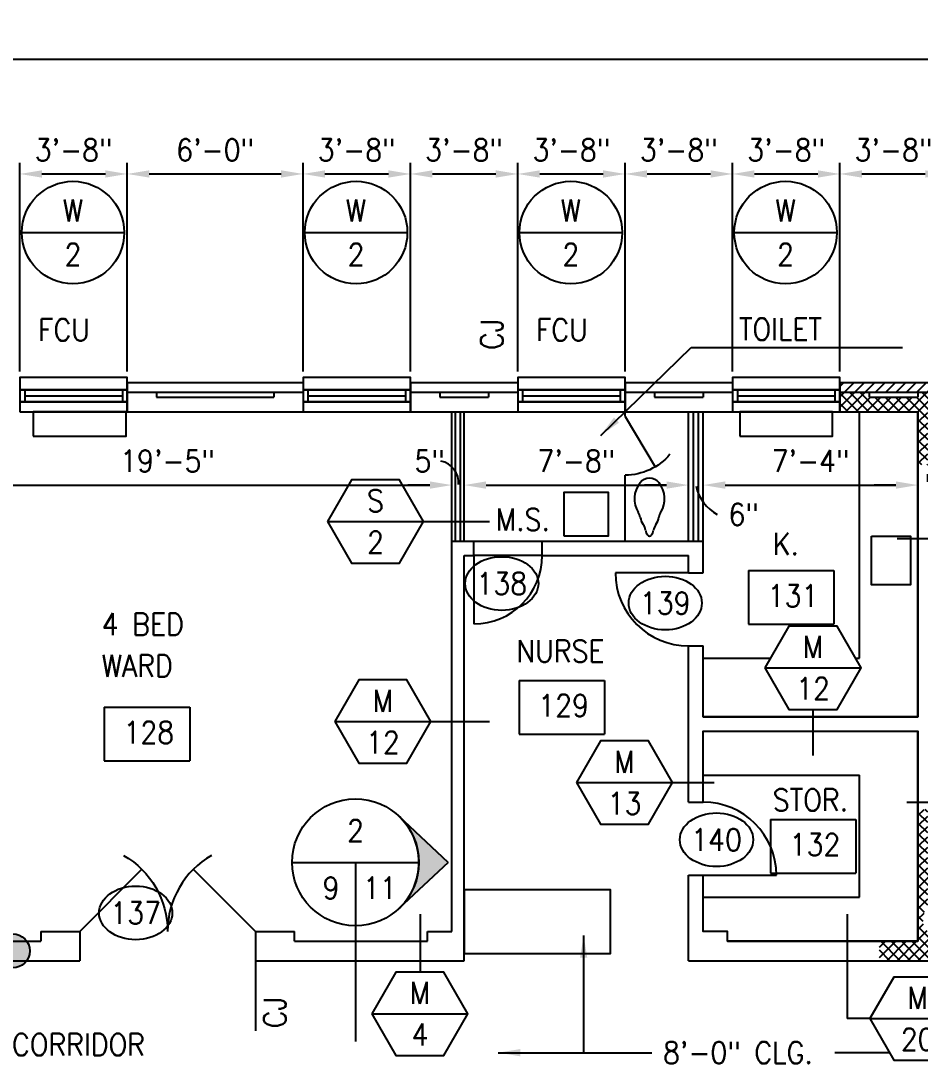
# Model space of a CAD drawing. Header units: inches. Extents: x 435 to 5963, y 191 to 2765.
# Drawn here: x 2551.4 to 2919.9, y 1256.3 to 1683.5 of the extents above; entities that cross this region are included whole.
import ezdxf
from ezdxf.enums import TextEntityAlignment as Align

# ---------------------------------------------------------------- set-up
doc = ezdxf.new("R2010")
doc.units = ezdxf.units.IN
doc.header["$LTSCALE"] = 0.5
doc.header["$MEASUREMENT"] = 0
doc.layers.get('0').update_dxf_attribs({"linetype": 'CONTINUOUS'})
doc.layers.get('Defpoints').update_dxf_attribs({"linetype": 'CONTINUOUS'})
for name, color, linetype in [('A-ANNO', 8, 'CONTINUOUS'), ('A-ANNO-DIMS', 7, 'CONTINUOUS'), ('A-ANNO-TEXT', 7, 'CONTINUOUS'), ('A-DOOR', 3, 'CONTINUOUS'), ('A-DOOR-IDEN', 7, 'CONTINUOUS'), ('A-FLOR-IDEN', 7, 'CONTINUOUS'), ('A-FLOR-LEVL', 2, 'CONTINUOUS'), ('A-FLOR-PFIX', 3, 'CONTINUOUS'), ('A-FLOR-TPTN', 2, 'CONTINUOUS'), ('A-FURN', 3, 'CONTINUOUS'), ('A-GLAZ', 3, 'CONTINUOUS'), ('A-GLAZ-IDEN', 7, 'CONTINUOUS'), ('A-GLAZ-SILL', 3, 'CONTINUOUS'), ('A-SECT-IDEN', 7, 'CONTINUOUS'), ('A-WALL', 2, 'CONTINUOUS'), ('A-WALL-IDEN', 7, 'CONTINUOUS'), ('M-HVAC-EQPM', 4, 'CONTINUOUS'), ('S-SLAB-JOIN', 2, 'CONTINUOUS')]:
    doc.layers.add(name, color=color, linetype=linetype)
doc.styles.add('ROMANS', font='romans.shx', dxfattribs={"width": 0.9})
doc.dimstyles.new('DIM96', dxfattribs={"dimscale": 96, "dimtxt": 0.09375, "dimasz": 0.09375, "dimexe": 0.046875, "dimexo": 0.046875, "dimgap": 0.046875, "dimtad": 1, "dimdec": 4, "dimzin": 3, "dimdsep": 46, "dimlunit": 4, "dimtxsty": 'ROMANS', "dimcen": 0.046875, "dimaunit": 1, "dimadec": 0, "dimazin": 0, "dimtfac": 0.7, "dimtdec": 4, "dimtofl": 0, "dimtmove": 2, "dimatfit": 3, "dimfxl": 1, "dimfrac": 1, "dimtolj": 1, "dimtzin": 0, "dimarcsym": 0})
doc.dimstyles.new('DIM96A', dxfattribs={"dimscale": 96, "dimtxt": 0.09375, "dimasz": 0.09375, "dimexe": 0.046875, "dimexo": 0.046875, "dimgap": 0.046875, "dimtad": 1, "dimdec": 4, "dimzin": 3, "dimdsep": 46, "dimlunit": 4, "dimtxsty": 'ROMANS', "dimcen": 0.046875, "dimaunit": 1, "dimadec": 0, "dimazin": 0, "dimtfac": 0.7, "dimtdec": 4, "dimtofl": 0, "dimtmove": 2, "dimatfit": 3, "dimfxl": 1, "dimfrac": 1, "dimtolj": 1, "dimtzin": 0, "dimarcsym": 0})
doc.dimstyles.new('LED96', dxfattribs={"dimscale": 96, "dimtxt": 0.09375, "dimasz": 0.09375, "dimexe": 0.046875, "dimexo": 0.046875, "dimgap": 0.046875, "dimtad": 0, "dimdec": 4, "dimzin": 3, "dimdsep": 46, "dimlunit": 4, "dimtxsty": 'ROMANS', "dimcen": 0.046875, "dimaunit": 1, "dimadec": 0, "dimazin": 0, "dimtfac": 0.7, "dimtdec": 4, "dimtofl": 0, "dimtmove": 2, "dimatfit": 3, "dimfxl": 1, "dimfrac": 1, "dimtolj": 1, "dimtzin": 0, "dimarcsym": 0})
pattern_1 = [(45, (7, -1.4256), (-2.1213203, 2.1213203), []), (135, (7, -1.4256), (-2.1213203, -2.1213203), [])]

# ---------------------------------------------------------------- blocks, each defined once
blk = doc.blocks.new('DOOR1')
at = {"color": 0, "linetype": 'ByBlock'}
blk.add_line((0, 0), (0, 1), dxfattribs=at)
blk.add_arc((0, 0), 1, 90, 180, dxfattribs=at)
blk = doc.blocks.new('SILL1')
for points in [[(0, 9), (44, 9), (44, 14), (0, 14)], [(0, 0), (44, 0), (44, 4), (0, 4)]]:
    blk.add_lwpolyline(points, close=True)
blk = doc.blocks.new('GLAZ1')
for p, q in [((2, 5), (2, 0)), ((42, 5), (42, 0)), ((2, 2.5), (42, 2.5))]:
    blk.add_line(p, q)
blk.add_lwpolyline([(0, 0), (44, 0), (44, 5), (0, 5)], close=True)
blk = doc.blocks.new('DOOR3')
at = {"color": 0, "linetype": 'ByBlock'}
blk.add_line((0, 0), (-0.707, 0.707), dxfattribs=at)
blk.add_arc((0, 0), 1, 120, 180, dxfattribs=at)
blk = doc.blocks.new('DOOR2')
at = {"color": 0, "linetype": 'ByBlock'}
blk.add_line((0, 0), (-0.857, 0.515), dxfattribs=at)
blk.add_arc((0, 0), 1, 130.1247, 180, dxfattribs=at)
blk = doc.blocks.new('PFIX01')
for centre, radius, start, end in [((-15.33, -4.17), 10.38, 58.0997, 129.0107), ((-6.68, 9.73), 6, 238.0997, 259.7254), ((-18.71, 0), 5, 129.0107, 231.0981), ((-9.1, -3.65), 7.6, 55.1807, 79.7254), ((-1.34, 7.51), 6, 235.1807, 259.5039), ((-3.45, -3.88), 5.59, 57.7482, 79.5039), ((-1, 0), 1, 302.2518, 57.7482), ((-15.29, 4.24), 10.45, 231.0981, 301.9309), ((-6.59, -9.71), 6, 100.6326, 121.9309), ((-9.1, 3.65), 7.6, 280.6326, 304.8193), ((-1.34, -7.51), 6, 100.4961, 124.8193), ((-3.45, 3.88), 5.59, 280.4961, 302.2518)]:
    blk.add_arc(centre, radius, start, end)
blk = doc.blocks.new('*D14')
at = {"layer": 'A-ANNO-DIMS', "color": 0, "lineweight": -2}
for p, q in [((703, 1539.78), (703, 1672.22)), ((3103, 1539.78), (3103, 1672.22)), ((712, 1667.72), (3094, 1667.72))]:
    blk.add_line(p, q, dxfattribs=at)
at = {"layer": 'A-ANNO-DIMS', "color": 0}
for points in [[(712, 1669.22), (712, 1666.22), (703, 1667.72)], [(3094, 1669.22), (3094, 1666.22), (3103, 1667.72)]]:
    blk.add_solid(points, dxfattribs=at)
at = {"layer": 'Defpoints', "color": 0}
for p in [(3103, 1667.72), (703, 1535.28), (3103, 1535.28)]:
    blk.add_point(p, dxfattribs=at)
at = {"layer": 'A-ANNO-DIMS', "color": 0, "insert": (1903, 1677.57), "char_height": 9, "attachment_point": 5, "style": 'ROMANS'}
blk.add_mtext('\\A1;200\'-0"', dxfattribs=at)
blk = doc.blocks.new('*D48')
at = {"layer": 'A-ANNO-DIMS', "color": 0, "lineweight": -2}
for p, q in [((2551, 1539.78), (2551, 1625.22)), ((2595, 1539.78), (2595, 1625.22)), ((2560, 1620.72), (2586, 1620.72))]:
    blk.add_line(p, q, dxfattribs=at)
at = {"layer": 'A-ANNO-DIMS', "color": 0}
for points in [[(2560, 1622.22), (2560, 1619.22), (2551, 1620.72)], [(2586, 1622.22), (2586, 1619.22), (2595, 1620.72)]]:
    blk.add_solid(points, dxfattribs=at)
at = {"layer": 'Defpoints', "color": 0}
for p in [(2595, 1620.72), (2551, 1535.28), (2595, 1535.28)]:
    blk.add_point(p, dxfattribs=at)
at = {"layer": 'A-ANNO-DIMS', "color": 0, "insert": (2573, 1630.57), "char_height": 9, "attachment_point": 5, "style": 'ROMANS'}
blk.add_mtext('\\A1;3\'-8"', dxfattribs=at)
blk = doc.blocks.new('*D49')
at = {"layer": 'A-ANNO-DIMS', "color": 0, "lineweight": -2}
for p, q in [((2595, 1539.78), (2595, 1625.22)), ((2667, 1539.78), (2667, 1625.22)), ((2604, 1620.72), (2658, 1620.72))]:
    blk.add_line(p, q, dxfattribs=at)
at = {"layer": 'A-ANNO-DIMS', "color": 0}
for points in [[(2604, 1622.22), (2604, 1619.22), (2595, 1620.72)], [(2658, 1622.22), (2658, 1619.22), (2667, 1620.72)]]:
    blk.add_solid(points, dxfattribs=at)
at = {"layer": 'Defpoints', "color": 0}
for p in [(2667, 1620.72), (2595, 1535.28), (2667, 1535.28)]:
    blk.add_point(p, dxfattribs=at)
at = {"layer": 'A-ANNO-DIMS', "color": 0, "insert": (2631, 1630.57), "char_height": 9, "attachment_point": 5, "style": 'ROMANS'}
blk.add_mtext('\\A1;6\'-0"', dxfattribs=at)
blk = doc.blocks.new('*D50')
at = {"layer": 'A-ANNO-DIMS', "color": 0, "lineweight": -2}
for p, q in [((2667, 1539.78), (2667, 1625.22)), ((2711, 1539.78), (2711, 1625.22)), ((2676, 1620.72), (2702, 1620.72))]:
    blk.add_line(p, q, dxfattribs=at)
at = {"layer": 'A-ANNO-DIMS', "color": 0}
for points in [[(2676, 1622.22), (2676, 1619.22), (2667, 1620.72)], [(2702, 1622.22), (2702, 1619.22), (2711, 1620.72)]]:
    blk.add_solid(points, dxfattribs=at)
at = {"layer": 'Defpoints', "color": 0}
for p in [(2711, 1620.72), (2667, 1535.28), (2711, 1535.28)]:
    blk.add_point(p, dxfattribs=at)
at = {"layer": 'A-ANNO-DIMS', "color": 0, "insert": (2689, 1630.57), "char_height": 9, "attachment_point": 5, "style": 'ROMANS'}
blk.add_mtext('\\A1;3\'-8"', dxfattribs=at)
blk = doc.blocks.new('*D51')
at = {"layer": 'A-ANNO-DIMS', "color": 0, "lineweight": -2}
for p, q in [((2711, 1539.78), (2711, 1625.22)), ((2755, 1539.78), (2755, 1625.22)), ((2720, 1620.72), (2746, 1620.72))]:
    blk.add_line(p, q, dxfattribs=at)
at = {"layer": 'A-ANNO-DIMS', "color": 0}
for points in [[(2720, 1622.22), (2720, 1619.22), (2711, 1620.72)], [(2746, 1622.22), (2746, 1619.22), (2755, 1620.72)]]:
    blk.add_solid(points, dxfattribs=at)
at = {"layer": 'Defpoints', "color": 0}
for p in [(2755, 1620.72), (2711, 1535.28), (2755, 1535.28)]:
    blk.add_point(p, dxfattribs=at)
at = {"layer": 'A-ANNO-DIMS', "color": 0, "insert": (2733, 1630.57), "char_height": 9, "attachment_point": 5, "style": 'ROMANS'}
blk.add_mtext('\\A1;3\'-8"', dxfattribs=at)
blk = doc.blocks.new('*D52')
at = {"layer": 'A-ANNO-DIMS', "color": 0, "lineweight": -2}
for p, q in [((2755, 1539.78), (2755, 1625.22)), ((2799, 1539.78), (2799, 1625.22)), ((2764, 1620.72), (2790, 1620.72))]:
    blk.add_line(p, q, dxfattribs=at)
at = {"layer": 'A-ANNO-DIMS', "color": 0}
for points in [[(2764, 1622.22), (2764, 1619.22), (2755, 1620.72)], [(2790, 1622.22), (2790, 1619.22), (2799, 1620.72)]]:
    blk.add_solid(points, dxfattribs=at)
at = {"layer": 'Defpoints', "color": 0}
for p in [(2799, 1620.72), (2755, 1535.28), (2799, 1535.28)]:
    blk.add_point(p, dxfattribs=at)
at = {"layer": 'A-ANNO-DIMS', "color": 0, "insert": (2777, 1630.57), "char_height": 9, "attachment_point": 5, "style": 'ROMANS'}
blk.add_mtext('\\A1;3\'-8"', dxfattribs=at)
blk = doc.blocks.new('*D53')
at = {"layer": 'A-ANNO-DIMS', "color": 0, "lineweight": -2}
for p, q in [((2799, 1539.78), (2799, 1625.22)), ((2843, 1539.78), (2843, 1625.22)), ((2808, 1620.72), (2834, 1620.72))]:
    blk.add_line(p, q, dxfattribs=at)
at = {"layer": 'A-ANNO-DIMS', "color": 0}
for points in [[(2808, 1622.22), (2808, 1619.22), (2799, 1620.72)], [(2834, 1622.22), (2834, 1619.22), (2843, 1620.72)]]:
    blk.add_solid(points, dxfattribs=at)
at = {"layer": 'Defpoints', "color": 0}
for p in [(2843, 1620.72), (2799, 1535.28), (2843, 1535.28)]:
    blk.add_point(p, dxfattribs=at)
at = {"layer": 'A-ANNO-DIMS', "color": 0, "insert": (2821, 1630.57), "char_height": 9, "attachment_point": 5, "style": 'ROMANS'}
blk.add_mtext('\\A1;3\'-8"', dxfattribs=at)
blk = doc.blocks.new('*D54')
at = {"layer": 'A-ANNO-DIMS', "color": 0, "lineweight": -2}
for p, q in [((2843, 1539.78), (2843, 1625.22)), ((2887, 1539.78), (2887, 1625.22)), ((2852, 1620.72), (2878, 1620.72))]:
    blk.add_line(p, q, dxfattribs=at)
at = {"layer": 'A-ANNO-DIMS', "color": 0}
for points in [[(2852, 1622.22), (2852, 1619.22), (2843, 1620.72)], [(2878, 1622.22), (2878, 1619.22), (2887, 1620.72)]]:
    blk.add_solid(points, dxfattribs=at)
at = {"layer": 'Defpoints', "color": 0}
for p in [(2887, 1620.72), (2843, 1535.28), (2887, 1535.28)]:
    blk.add_point(p, dxfattribs=at)
at = {"layer": 'A-ANNO-DIMS', "color": 0, "insert": (2865, 1630.57), "char_height": 9, "attachment_point": 5, "style": 'ROMANS'}
blk.add_mtext('\\A1;3\'-8"', dxfattribs=at)
blk = doc.blocks.new('*D55')
at = {"layer": 'A-ANNO-DIMS', "color": 0, "lineweight": -2}
for p, q in [((2887, 1539.78), (2887, 1625.22)), ((2931, 1539.78), (2931, 1625.22)), ((2896, 1620.72), (2922, 1620.72))]:
    blk.add_line(p, q, dxfattribs=at)
at = {"layer": 'A-ANNO-DIMS', "color": 0}
for points in [[(2896, 1622.22), (2896, 1619.22), (2887, 1620.72)], [(2922, 1622.22), (2922, 1619.22), (2931, 1620.72)]]:
    blk.add_solid(points, dxfattribs=at)
at = {"layer": 'Defpoints', "color": 0}
for p in [(2931, 1620.72), (2887, 1535.28), (2931, 1535.28)]:
    blk.add_point(p, dxfattribs=at)
at = {"layer": 'A-ANNO-DIMS', "color": 0, "insert": (2909, 1630.57), "char_height": 9, "attachment_point": 5, "style": 'ROMANS'}
blk.add_mtext('\\A1;3\'-8"', dxfattribs=at)
blk = doc.blocks.new('*D96')
at = {"layer": 'A-ANNO-DIMS', "color": 0, "lineweight": -2}
for p, q in [((2495, 1496.76), (2495, 1497.71)), ((2728, 1494.68), (2728, 1497.71)), ((2504, 1493.21), (2719, 1493.21))]:
    blk.add_line(p, q, dxfattribs=at)
at = {"layer": 'A-ANNO-DIMS', "color": 0}
for points in [[(2504, 1494.71), (2504, 1491.71), (2495, 1493.21)], [(2719, 1494.71), (2719, 1491.71), (2728, 1493.21)]]:
    blk.add_solid(points, dxfattribs=at)
at = {"layer": 'Defpoints', "color": 0}
for p in [(2495, 1492.26), (2728, 1493.21), (2728, 1490.18)]:
    blk.add_point(p, dxfattribs=at)
at = {"layer": 'A-ANNO-DIMS', "color": 0, "insert": (2611.5, 1503.07), "char_height": 9, "attachment_point": 5, "style": 'ROMANS'}
blk.add_mtext('\\A1;19\'-5"', dxfattribs=at)
blk = doc.blocks.new('*D97')
at = {"layer": 'A-ANNO-DIMS', "color": 0, "lineweight": -2}
for p, q in [((2728, 1494.68), (2728, 1497.71)), ((2733, 1490.16), (2733, 1497.71)), ((2719, 1493.21), (2710, 1493.21)), ((2742, 1493.21), (2751, 1493.21))]:
    blk.add_line(p, q, dxfattribs=at)
at = {"layer": 'A-ANNO-DIMS', "color": 0}
for points in [[(2719, 1494.71), (2719, 1491.71), (2728, 1493.21)], [(2742, 1494.71), (2742, 1491.71), (2733, 1493.21)]]:
    blk.add_solid(points, dxfattribs=at)
at = {"layer": 'Defpoints', "color": 0}
for p in [(2733, 1493.21), (2728, 1490.18), (2733, 1485.66)]:
    blk.add_point(p, dxfattribs=at)
at = {"layer": 'A-ANNO-DIMS', "color": 0, "insert": (2718.92, 1503.07), "char_height": 9, "attachment_point": 5, "style": 'ROMANS'}
blk.add_mtext('\\A1;5"', dxfattribs=at)
blk = doc.blocks.new('*D98')
at = {"layer": 'A-ANNO-DIMS', "color": 0, "lineweight": -2}
for p, q in [((2733, 1490.16), (2733, 1497.71)), ((2825, 1497.61), (2825, 1497.71)), ((2742, 1493.21), (2816, 1493.21))]:
    blk.add_line(p, q, dxfattribs=at)
at = {"layer": 'A-ANNO-DIMS', "color": 0}
for points in [[(2742, 1494.71), (2742, 1491.71), (2733, 1493.21)], [(2816, 1494.71), (2816, 1491.71), (2825, 1493.21)]]:
    blk.add_solid(points, dxfattribs=at)
at = {"layer": 'Defpoints', "color": 0}
for p in [(2825, 1493.21), (2825, 1493.11), (2733, 1485.66)]:
    blk.add_point(p, dxfattribs=at)
at = {"layer": 'A-ANNO-DIMS', "color": 0, "insert": (2779, 1503.07), "char_height": 9, "attachment_point": 5, "style": 'ROMANS'}
blk.add_mtext('\\A1;7\'-8"', dxfattribs=at)
blk = doc.blocks.new('*D99')
at = {"layer": 'A-ANNO-DIMS', "color": 0, "lineweight": -2}
for p, q in [((2825, 1497.61), (2825, 1497.71)), ((2831, 1494.78), (2831, 1497.71)), ((2816, 1493.21), (2807, 1493.21)), ((2840, 1493.21), (2849, 1493.21))]:
    blk.add_line(p, q, dxfattribs=at)
at = {"layer": 'A-ANNO-DIMS', "color": 0}
for points in [[(2816, 1494.71), (2816, 1491.71), (2825, 1493.21)], [(2840, 1494.71), (2840, 1491.71), (2831, 1493.21)]]:
    blk.add_solid(points, dxfattribs=at)
at = {"layer": 'Defpoints', "color": 0}
for p in [(2825, 1493.11), (2831, 1493.21), (2831, 1490.28)]:
    blk.add_point(p, dxfattribs=at)
at = {"layer": 'A-ANNO-DIMS', "color": 0, "insert": (2847.59, 1481.17), "char_height": 9, "attachment_point": 5, "style": 'ROMANS'}
blk.add_mtext('\\A1;6"', dxfattribs=at)
blk = doc.blocks.new('*D100')
at = {"layer": 'A-ANNO-DIMS', "color": 0, "lineweight": -2}
for p, q in [((2831, 1494.78), (2831, 1497.71)), ((2919, 1496.3), (2919, 1497.71)), ((2840, 1493.21), (2910, 1493.21))]:
    blk.add_line(p, q, dxfattribs=at)
at = {"layer": 'A-ANNO-DIMS', "color": 0}
for points in [[(2840, 1494.71), (2840, 1491.71), (2831, 1493.21)], [(2910, 1494.71), (2910, 1491.71), (2919, 1493.21)]]:
    blk.add_solid(points, dxfattribs=at)
at = {"layer": 'Defpoints', "color": 0}
for p in [(2919, 1493.21), (2919, 1491.8), (2831, 1490.28)]:
    blk.add_point(p, dxfattribs=at)
at = {"layer": 'A-ANNO-DIMS', "color": 0, "insert": (2875, 1503.07), "char_height": 9, "attachment_point": 5, "style": 'ROMANS'}
blk.add_mtext('\\A1;7\'-4"', dxfattribs=at)
blk = doc.blocks.new('*D101')
at = {"layer": 'A-ANNO-DIMS', "color": 0, "lineweight": -2}
for p, q in [((2919, 1496.3), (2919, 1497.71)), ((2923, 1494.54), (2923, 1497.71)), ((2910, 1493.21), (2901, 1493.21)), ((2932, 1493.21), (2941, 1493.21))]:
    blk.add_line(p, q, dxfattribs=at)
at = {"layer": 'A-ANNO-DIMS', "color": 0}
for points in [[(2910, 1494.71), (2910, 1491.71), (2919, 1493.21)], [(2932, 1494.71), (2932, 1491.71), (2923, 1493.21)]]:
    blk.add_solid(points, dxfattribs=at)
at = {"layer": 'Defpoints', "color": 0}
for p in [(2919, 1491.8), (2923, 1493.21), (2923, 1490.04)]:
    blk.add_point(p, dxfattribs=at)
at = {"layer": 'A-ANNO-DIMS', "color": 0, "insert": (2933.44, 1481.17), "char_height": 9, "attachment_point": 5, "style": 'ROMANS'}
blk.add_mtext('\\A1;4"', dxfattribs=at)
blk = doc.blocks.new('EQ01')
blk.add_lwpolyline([(-19, 10), (19, 10), (19, 0), (-19, 0)], close=True)
blk = doc.blocks.new('XXC')
blk.add_line((-0.2188, 0), (0.2188, 0))
blk.add_circle((0, 0), 0.2188)
at = {"style": 'ROMANS', "width": 0.9}
for tag, p in [('#', (0, 0.0937)), ('@', (0, -0.0938))]:
    blk.add_attdef(tag, text='', height=0.0938, dxfattribs=at).set_placement(p, align=Align.MIDDLE)
blk = doc.blocks.new('XX01')
blk.add_hatch(color=256).paths.add_polyline_path([(7, 0, 1), (-7, 0, 1)])
blk.add_circle((0, 0), 7)
blk = doc.blocks.new('IDEN4')
for p, q in [((-0.1899, 0.1074), (0.1747, 0.1074)), ((-0.1899, 0.1074), (-0.1899, -0.1218)), ((0.1747, 0.1074), (0.1747, -0.1218)), ((-0.1899, -0.1218), (0.1747, -0.1218))]:
    blk.add_line(p, q)
at = {"style": 'ROMANS', "width": 0.9}
blk.add_attdef('#', text='', height=0.0938, dxfattribs=at).set_placement((0, 0), align=Align.MIDDLE)
blk = doc.blocks.new('IDEN002')
blk.add_ellipse((0, 0), major_axis=(0.1562, 0), ratio=0.733333)
at = {"style": 'ROMANS', "width": 0.9}
blk.add_attdef('#', text='', height=0.0938, dxfattribs=at).set_placement((0, 0), align=Align.MIDDLE)
blk = doc.blocks.new('IDA')
blk.add_line((-0.2051, 0), (0.2051, 0))
blk.add_lwpolyline([(-0.2051, 0), (-0.1026, -0.1776), (0.1026, -0.1776), (0.2051, 0), (0.1026, 0.1776), (-0.1026, 0.1776)], close=True)
at = {"style": 'ROMANS', "width": 0.9}
for tag, p in [('@', (0, 0.0888)), ('#', (0, -0.0888))]:
    blk.add_attdef(tag, text='', height=0.0938, dxfattribs=at).set_placement(p, align=Align.MIDDLE)
blk = doc.blocks.new('SECTA')
blk.add_hatch(color=256).paths.add_polyline_path([(12, 0), (-8.21, 18.96, -0.433013), (-8.21, -18.96)])
for q in [(-8.21, 18.96), (-8.21, -18.96)]:
    blk.add_line((12, 0), q)
blk.add_arc((-26, 0), 26, 313.1736, 46.8264)
blk = doc.blocks.new('XXF')
for p, q in [((-0.2708, 0), (0.2708, 0)), ((0, 0), (0, -0.2708))]:
    blk.add_line(p, q)
blk.add_circle((0, 0), 0.2708)
at = {"style": 'ROMANS', "width": 0.9}
for tag, p in [('#', (0, 0.1354)), ('##', (0.1042, -0.1094)), ('@', (-0.1042, -0.1094))]:
    blk.add_attdef(tag, text='', height=0.0938, dxfattribs=at).set_placement(p, align=Align.MIDDLE)
blk = doc.blocks.new('JOINTA')
blk.add_line((0, 0), (0, -12))

msp = doc.modelspace()

# ---------------------------------------------------------------- hatches: boundary and pattern name
at = {"layer": 'A-ANNO'}
h = msp.add_hatch(dxfattribs=at)
h.set_pattern_fill('ANSI31', color=256, scale=24, style=0)
h.set_pattern_definition([(45, (7, -1.4256), (-2.1213203, 2.1213203), [])])
h.paths.add_polyline_path([(2931, 1535.28047), (2887, 1535.28047), (2887, 1532.28047), (2887, 1531.28047), (2931, 1531.28047), (2931, 1532.28047)])
h = msp.add_hatch(dxfattribs=at)
h.set_pattern_fill('ANSI37', color=256, scale=24, style=0)
h.set_pattern_definition(pattern_1)
h.paths.add_polyline_path([(2931, 1527.28047), (2931, 1531.28047), (2919, 1531.28047), (2919, 1529.28047), (2899, 1529.28047), (2899, 1531.28047), (2887, 1531.28047), (2887, 1527.28047), (2887, 1523.28047), (2919, 1523.28047), (2919, 1501.57436), (2923, 1501.57436), (2923, 1523.28047), (2931, 1523.28047)])
h = msp.add_hatch(dxfattribs=at)
h.set_pattern_fill('ANSI37', color=256, scale=24, style=0)
h.set_pattern_definition(pattern_1)
h.paths.add_polyline_path([(2936, 1336.28047), (2923, 1336.28047), (2923, 1360.2493), (2919, 1360.2493), (2919, 1306.28047), (2903.23128, 1306.28047), (2903.23128, 1298.28047), (2933, 1298.28047), (2933, 1310.38149, -0.671875159), (2921, 1315.28047, -0.196261568), (2923, 1320.17945), (2923, 1328.28047), (2925, 1328.28047), (2925, 1321.60502, -0.319917934), (2933, 1320.17945), (2933, 1328.28047), (2936, 1328.28047)])

# ---------------------------------------------------------------- linework, layer by layer
for p, q in [((2729.5, 1470.28047), (2729.5, 1523.28047)), ((2731.5, 1470.28047), (2731.5, 1523.28047)), ((2827, 1470.28047), (2827, 1523.28047)), ((2829, 1470.28047), (2829, 1523.28047))]:
    msp.add_line(p, q, dxfattribs=at)
at = {"layer": 'A-ANNO-DIMS'}
for centre, radius, start, end in [((2721.4209, 1493.93076), 9.37592, 356.7076947, 77.1212942), ((2844.95337, 1496.37668), 17.26973, 191.9832894, 241.6758289)]:
    msp.add_arc(centre, radius, start, end, dxfattribs=at)
at = {"layer": 'A-ANNO-TEXT'}
msp.add_line((2647.5, 1298.28047), (2647.5, 1269.57436), dxfattribs=at)
at = {"layer": 'A-ANNO-TEXT', "extrusion": (0, 0, -1)}
msp.add_lwpolyline([(-2907.2777, 1260.57436), (-2885, 1260.57436)], dxfattribs=at)
at = {"layer": 'A-FLOR-LEVL'}
for p, q in [((2737, 1470.28047), (2765, 1470.28047)), ((2765, 1464.28047), (2737, 1464.28047))]:
    msp.add_line(p, q, dxfattribs=at)
at = {"layer": 'A-FLOR-PFIX'}
for points in [[(2774, 1472.28047), (2774, 1490.28047), (2792, 1490.28047), (2792, 1472.28047)], [(2900, 1472.28047), (2916, 1472.28047), (2916, 1452.28047), (2900, 1452.28047)]]:
    msp.add_lwpolyline(points, close=True, dxfattribs=at)
at = {"layer": 'A-FLOR-TPTN'}
for p, q in [((2799, 1521.28047), (2799, 1523.28047)), ((2799, 1470.28047), (2799, 1497.28047))]:
    msp.add_line(p, q, dxfattribs=at)
at = {"layer": 'A-FURN'}
for p, q in [((2895, 1422.28047), (2895, 1523.28047)), ((2831, 1422.28047), (2858.58846, 1422.28047)), ((2893.41154, 1422.28047), (2895, 1422.28047)), ((2831, 1374.28047), (2895, 1374.28047)), ((2895, 1324.28047), (2895, 1374.28047)), ((2831, 1324.28047), (2895, 1324.28047))]:
    msp.add_line(p, q, dxfattribs=at)
for points in [[(2895, 1523.28047), (2919, 1523.28047), (2919, 1398.28047), (2831, 1398.28047), (2831, 1422.28047)], [(2831, 1374.28047), (2831, 1392.28047), (2919, 1392.28047), (2919, 1306.28047), (2841, 1306.28047), (2841, 1310.28047), (2831, 1310.28047), (2831, 1324.28047)]]:
    msp.add_lwpolyline(points, dxfattribs=at)
msp.add_lwpolyline([(2733, 1301.28047), (2793, 1301.28047), (2793, 1327.28047), (2733, 1327.28047)], close=True, dxfattribs=at)
at = {"layer": 'A-SECT-IDEN'}
msp.add_line((2688.5015, 1312.57436), (2688.5015, 1265.15927), dxfattribs=at)
at = {"layer": 'A-WALL'}
for p, q in [((2595, 1535.28047), (2595, 1523.28047)), ((2595, 1535.28047), (2667, 1535.28047)), ((2667, 1535.28047), (2667, 1523.28047)), ((2711, 1535.28047), (2711, 1523.28047)), ((2711, 1535.28047), (2755, 1535.28047)), ((2755, 1535.28047), (2755, 1523.28047)), ((2799, 1535.28047), (2799, 1523.28047)), ((2799, 1535.28047), (2843, 1535.28047)), ((2843, 1535.28047), (2843, 1523.28047)), ((2887, 1535.28047), (2887, 1523.28047)), ((2887, 1535.28047), (2931, 1535.28047)), ((2595, 1531.28047), (2667, 1531.28047)), ((2607, 1531.28047), (2607, 1529.28047)), ((2655, 1531.28047), (2655, 1529.28047)), ((2711, 1531.28047), (2755, 1531.28047)), ((2723, 1531.28047), (2723, 1529.28047)), ((2743, 1531.28047), (2743, 1529.28047)), ((2799, 1531.28047), (2843, 1531.28047)), ((2811, 1531.28047), (2811, 1529.28047)), ((2831, 1531.28047), (2831, 1529.28047)), ((2887, 1531.28047), (2931, 1531.28047)), ((2899, 1531.28047), (2899, 1529.28047)), ((2919, 1531.28047), (2919, 1529.28047)), ((2607, 1529.28047), (2655, 1529.28047)), ((2723, 1529.28047), (2743, 1529.28047)), ((2811, 1529.28047), (2831, 1529.28047)), ((2899, 1529.28047), (2919, 1529.28047)), ((2595, 1523.28047), (2667, 1523.28047)), ((2711, 1523.28047), (2755, 1523.28047)), ((2728, 1310.28047), (2728, 1523.28047)), ((2733, 1470.28047), (2733, 1523.28047)), ((2799, 1523.28047), (2843, 1523.28047)), ((2825, 1470.28047), (2825, 1523.28047)), ((2831, 1457.28047), (2831, 1523.28047)), ((2887, 1523.28047), (2919, 1523.28047)), ((2919, 1398.28047), (2919, 1523.28047)), ((2728, 1470.28047), (2737, 1470.28047)), ((2737, 1464.28047), (2737, 1470.28047)), ((2765, 1464.28047), (2765, 1470.28047)), ((2765, 1470.28047), (2831, 1470.28047)), ((2733, 1298.28047), (2733, 1464.28047)), ((2733, 1464.28047), (2737, 1464.28047)), ((2765, 1464.28047), (2825, 1464.28047)), ((2825, 1457.28047), (2825, 1464.28047)), ((2825, 1457.28047), (2831, 1457.28047)), ((2825, 1427.28047), (2831, 1427.28047)), ((2825, 1363.28047), (2825, 1427.28047)), ((2831, 1398.28047), (2831, 1427.28047)), ((2831, 1398.28047), (2919, 1398.28047)), ((2831, 1392.28047), (2919, 1392.28047)), ((2831, 1363.28047), (2831, 1392.28047)), ((2919, 1306.28047), (2919, 1392.28047)), ((2825, 1363.28047), (2831, 1363.28047)), ((2825, 1298.28047), (2825, 1333.28047)), ((2825, 1333.28047), (2831, 1333.28047)), ((2831, 1310.28047), (2831, 1333.28047)), ((2559.5, 1310.28047), (2575.5, 1310.28047)), ((2559.5, 1310.28047), (2559.5, 1306.28047)), ((2575.5, 1310.28047), (2575.5, 1298.28047)), ((2647.5, 1310.28047), (2647.5, 1298.28047)), ((2647.5, 1310.28047), (2663.5, 1310.28047)), ((2663.5, 1306.28047), (2663.5, 1310.28047)), ((2718, 1306.28047), (2718, 1310.28047)), ((2718, 1310.28047), (2728, 1310.28047)), ((2841, 1310.28047), (2831, 1310.28047)), ((2841, 1306.28047), (2841, 1310.28047)), ((2495, 1306.28047), (2559.5, 1306.28047)), ((2663.5, 1306.28047), (2718, 1306.28047)), ((2841, 1306.28047), (2919, 1306.28047)), ((2490, 1298.28047), (2575.5, 1298.28047)), ((2647.5, 1298.28047), (2733, 1298.28047)), ((2825, 1298.28047), (2933, 1298.28047))]:
    msp.add_line(p, q, dxfattribs=at)
at = {"layer": 'A-WALL-IDEN'}
for p, q in [((2716.42283, 1478.28047), (2743.46446, 1478.28047)), ((2910.42283, 1471.28047), (2941.46446, 1471.28047)), ((2876, 1382.38559), (2876, 1401.28047)), ((2719.42283, 1396.28047), (2743.46446, 1396.28047)), ((2818.42283, 1371.28047), (2835.46446, 1371.28047)), ((2914.42283, 1363.28047), (2926.46446, 1363.28047)), ((2715, 1317.28047), (2715, 1293.57263)), ((2890, 1317.28047), (2890, 1274.52007)), ((2899.22614, 1274.52007), (2890, 1274.52007))]:
    msp.add_line(p, q, dxfattribs=at)
at = {"layer": 'S-SLAB-JOIN'}
msp.add_line((2647.5, 1310.28047), (2647.5, 1298.28047), dxfattribs=at)

# ---------------------------------------------------------------- block references
at = {"layer": 'A-ANNO'}
msp.add_blockref('XX01', (2548, 1302.28047), dxfattribs=at)
at = {"layer": 'A-DOOR'}
for name, p, xscale, yscale, zscale in [('DOOR1', (2737, 1464.28047), -28, -28, 28), ('DOOR3', (2575.5, 1310.28047), -36, 36, 36)]:
    msp.add_blockref(name, p, dxfattribs=dict(at, xscale=xscale, yscale=yscale, zscale=zscale))
for name, p, xscale, yscale, zscale, rotation in [('DOOR1', (2825, 1457.28047), -30, -30, 30, 269.9999999999974), ('DOOR1', (2831, 1333.28047), -30, -30, 30, 89.99999999999736), ('DOOR3', (2647.5, 1310.28047), -36, -36, 36, 180.0000000000002)]:
    msp.add_blockref(name, p, dxfattribs=dict(at, xscale=xscale, yscale=yscale, zscale=zscale, rotation=rotation))
at = {"layer": 'A-DOOR-IDEN', "xscale": 96, "yscale": 96, "zscale": 96}
for p, values in [((2748.44564, 1452.85299), {'#': '138'}), ((2815.44564, 1444.85299), {'#': '139'}), ((2836.44564, 1347.85299), {'#': '140'}), ((2598.44564, 1317.85299), {'#': '137'})]:
    msp.add_blockref('IDEN002', p, dxfattribs=at).add_auto_attribs(values)
at = {"layer": 'A-FLOR-IDEN', "xscale": 96, "yscale": 96, "zscale": 96}
for p, values in [((2867.79461, 1447.84594), {'#': '131'}), ((2773.79461, 1402.84594), {'#': '129'}), ((2603.79461, 1391.84594), {'#': '128'}), ((2876.79461, 1345.84594), {'#': '132'})]:
    msp.add_blockref('IDEN4', p, dxfattribs=at).add_auto_attribs(values)
at = {"layer": 'A-FLOR-PFIX', "rotation": 270}
msp.add_blockref('PFIX01', (2809, 1472.28047), dxfattribs=at)
at = {"layer": 'A-FLOR-TPTN', "xscale": -24, "yscale": 24, "zscale": 24, "rotation": 270}
msp.add_blockref('DOOR2', (2799, 1521.28047), dxfattribs=at)
at = {"layer": 'A-GLAZ'}
for p in [(2551, 1527.28047), (2667, 1527.28047), (2755, 1527.28047), (2843, 1527.28047)]:
    msp.add_blockref('GLAZ1', p, dxfattribs=at)
at = {"layer": 'A-GLAZ-IDEN', "xscale": 96, "yscale": 96, "zscale": 96}
for p in [(2572.74171, 1596.70283), (2688.74171, 1596.70283), (2776.74171, 1596.70283), (2864.74171, 1596.70283)]:
    msp.add_blockref('XXC', p, dxfattribs=at).add_auto_attribs({'#': 'W', '@': '2'})
at = {"layer": 'A-GLAZ-SILL'}
for p in [(2551, 1523.28047), (2667, 1523.28047), (2755, 1523.28047), (2843, 1523.28047)]:
    msp.add_blockref('SILL1', p, dxfattribs=at)
at = {"layer": 'A-SECT-IDEN', "xscale": 96, "yscale": 96, "zscale": 96}
msp.add_blockref('XXF', (2688.5015, 1338.57436), dxfattribs=at).add_auto_attribs({'#': '2', '##': '11', '@': '9'})
at = {"layer": 'A-SECT-IDEN'}
msp.add_blockref('SECTA', (2714.5015, 1338.57436), dxfattribs=at)
at = {"layer": 'A-WALL-IDEN', "xscale": 96, "yscale": 96, "zscale": 96}
for p, values in [((2696.73223, 1478.28047), {'@': 'S', '#': '2'}), ((2876, 1418.33303), {'@': 'M', '#': '12'}), ((2699.73223, 1396.28047), {'@': 'M', '#': '12'}), ((2798.73223, 1371.28047), {'@': 'M', '#': '13'}), ((2714.91674, 1276.52007), {'@': 'M', '#': '4'}), ((2918.91674, 1274.52007), {'@': 'M', '#': '20'})]:
    msp.add_blockref('IDA', p, dxfattribs=at).add_auto_attribs(values)
at = {"layer": 'M-HVAC-EQPM', "xscale": -1, "rotation": 180}
for p in [(2575.47771, 1523.28047), (2865, 1523.28047)]:
    msp.add_blockref('EQ01', p, dxfattribs=at)
at = {"layer": 'S-SLAB-JOIN'}
msp.add_blockref('JOINTA', (2755, 1535.28047), dxfattribs=at)

# ---------------------------------------------------------------- texts
at = {"layer": 'A-ANNO-TEXT', "style": 'ROMANS', "width": 0.9}
for s, p in [('FCU', (2558.49695, 1552.30795)), ('FCU', (2762.49695, 1552.30795)), ('M.S.', (2746, 1474.57436))]:
    msp.add_text(s, height=9, dxfattribs=at).set_placement(p)
for p in [(2748.90233, 1548.58093), (2659.96383, 1270.57436)]:
    msp.add_text('CJ', height=9, rotation=90, dxfattribs=at).set_placement(p)
at = {"layer": 'A-ANNO-TEXT', "insert": (2814.5, 1265.07436), "char_height": 9, "attachment_point": 1, "style": 'ROMANS'}
msp.add_mtext('\\A1;8\'-0" CLG.', dxfattribs=at)
at = {"layer": 'A-FLOR-IDEN', "style": 'ROMANS', "width": 0.9}
for s, p in [('TOILET', (2845.66494, 1552.57436)), ('K.', (2859.50587, 1464.65047)), ('4 BED', (2584.50587, 1431.65047)), ('NURSE', (2754.50587, 1420.65047)), ('WARD', (2584.50587, 1414.65047)), ('STOR.', (2859.50587, 1359.65047)), ('CORRIDOR', (2547.76065, 1259.37371))]:
    msp.add_text(s, height=9, dxfattribs=at).set_placement(p)

# ---------------------------------------------------------------- dimensions: what is measured, and where the dimension line sits
at = {"layer": 'A-ANNO-DIMS'}
for base, p1, p2, dimstyle, picture, middle in [((3103, 1667.71585), (703, 1535.28047), (3103, 1535.28047), 'DIM96', '*D14', (1903, 1677.57299)), ((2595, 1620.71585), (2551, 1535.28047), (2595, 1535.28047), 'DIM96', '*D48', (2573, 1630.57299)), ((2667, 1620.71585), (2595, 1535.28047), (2667, 1535.28047), 'DIM96', '*D49', (2631, 1630.57299)), ((2711, 1620.71585), (2667, 1535.28047), (2711, 1535.28047), 'DIM96', '*D50', (2689, 1630.57299)), ((2755, 1620.71585), (2711, 1535.28047), (2755, 1535.28047), 'DIM96', '*D51', (2733, 1630.57299)), ((2799, 1620.71585), (2755, 1535.28047), (2799, 1535.28047), 'DIM96', '*D52', (2777, 1630.57299)), ((2843, 1620.71585), (2799, 1535.28047), (2843, 1535.28047), 'DIM96', '*D53', (2821, 1630.57299)), ((2887, 1620.71585), (2843, 1535.28047), (2887, 1535.28047), 'DIM96', '*D54', (2865, 1630.57299)), ((2931, 1620.71585), (2887, 1535.28047), (2931, 1535.28047), 'DIM96', '*D55', (2909, 1630.57299)), ((2728, 1493.21368), (2495, 1492.25972), (2728, 1490.17724), 'DIM96A', '*D96', (2611.5, 1503.07082)), ((2825, 1493.21368), (2733, 1485.6551), (2825, 1493.11214), 'DIM96A', '*D98', (2779, 1503.07082)), ((2919, 1493.21368), (2831, 1490.28047), (2919, 1491.79619), 'DIM96A', '*D100', (2875, 1503.07082))]:
    dim = msp.add_linear_dim(base=base, p1=p1, p2=p2, dimstyle=dimstyle, dxfattribs=at)
    dim.commit()
    dim.dimension.update_dxf_attribs({"geometry": picture, "text_midpoint": middle})
for base, p1, p2, picture, middle in [((2733, 1493.21368), (2728, 1490.17724), (2733, 1485.6551), '*D97', (2718.92247, 1503.07082)), ((2831, 1493.21368), (2825, 1493.11214), (2831, 1490.28047), '*D99', (2847.59027, 1481.17453)), ((2923, 1493.21368), (2919, 1491.79619), (2923, 1490.04159), '*D101', (2933.44304, 1481.17453))]:
    dim = msp.add_linear_dim(base=base, p1=p1, p2=p2, dimstyle='DIM96A', dxfattribs=at)
    dim.commit()
    dim.dimension.update_dxf_attribs({"geometry": picture, "text_midpoint": middle, "dimtype": 160})

# ---------------------------------------------------------------- leaders
at = {"layer": 'A-ANNO-TEXT'}
msp.add_leader([(2782, 1308.57436), (2782, 1260.57436)], dimstyle='LED96', override={"dimgap": 0.046875, "dimtad": 0}, dxfattribs=at)
at = {"layer": 'A-ANNO-TEXT', "annotation_type": 0, "has_hookline": 1, "hookline_direction": 0, "text_width": 67.5}
msp.add_leader([(2747, 1260.57436), (2810, 1260.57436)], dimstyle='LED96', override={"dimgap": 0.046875, "dimtad": 0}, dxfattribs=at)
at = {"layer": 'A-FLOR-IDEN'}
msp.add_leader([(2789, 1513.57436), (2826, 1549.57436), (2912.71445, 1549.57436)], dimstyle='LED96', override={"dimgap": 0.046875, "dimtad": 0}, dxfattribs=at)

doc.saveas('drawing.dxf')
